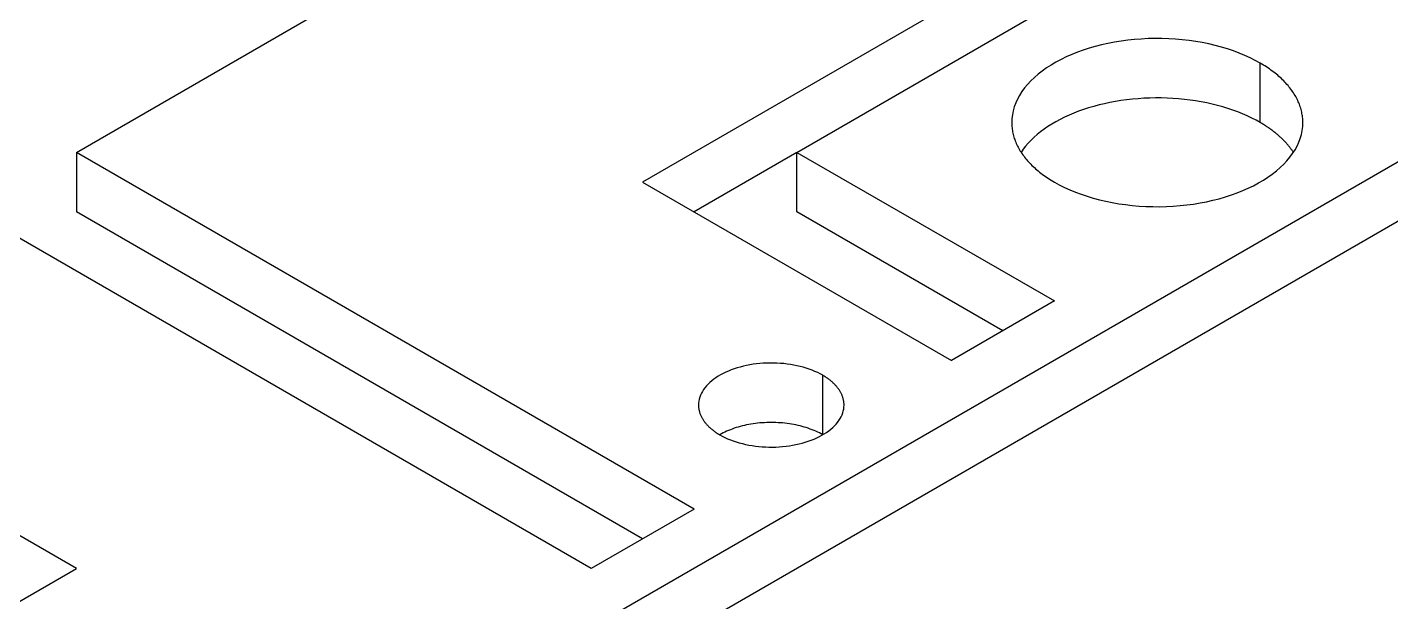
# Model space of a CAD drawing. Header units: millimetres. Extents: x 50 to 268, y 35 to 119.
# Drawn here: x 256.76 to 262.66, y 109.61 to 112.09 of the extents above; entities that cross this region are included whole.
import ezdxf

# ---------------------------------------------------------------- set-up
doc = ezdxf.new("R2010")
doc.units = ezdxf.units.MM
doc.header["$LTSCALE"] = 0.05
doc.layers.add('iso_model', color=7, linetype='Continuous', lineweight=25)

msp = doc.modelspace()

# ---------------------------------------------------------------- linework, layer by layer
at = {"layer": 'iso_model', "lineweight": 25}
for p, q in [((260.0935, 111.55), (265.5501, 114.7004)), ((268, 114.5718), (251.2962, 104.9279)), ((264.882, 114.5718), (259.4254, 111.4215)), ((268, 114.3146), (251.2962, 104.6708)), ((259.2027, 109.7499), (251.9859, 113.9164)), ((256.9755, 111.55), (259.5924, 113.0609)), ((262.098, 111.6786), (262.098, 111.9358)), ((256.9755, 111.55), (256.9755, 111.2929)), ((259.6481, 110.007), (256.9755, 111.55)), ((260.0935, 111.55), (259.6481, 111.2929)), ((260.0935, 111.55), (261.2071, 110.9071)), ((260.0935, 111.2929), (260.0935, 111.55)), ((259.4254, 111.4215), (260.7617, 110.65)), ((259.4254, 109.8784), (256.9755, 111.2929)), ((260.9844, 110.7785), (260.0935, 111.2929)), ((261.2071, 110.9071), (260.7617, 110.65)), ((256.9755, 109.7499), (255.4165, 110.65)), ((260.2049, 110.3285), (260.2049, 110.5857)), ((259.6481, 110.007), (259.2027, 109.7499)), ((251.5189, 106.5995), (256.9755, 109.7499))]:
    msp.add_line(p, q, dxfattribs=at)
for points in [[(262.098, 111.9358, 0), (262.0765, 111.9476, 0), (262.0541, 111.9589, 0), (262.0308, 111.9695, 0), (262.0066, 111.9794, 0), (261.9817, 111.9887, 0), (261.956, 111.9973, 0), (261.9297, 112.0052, 0), (261.9027, 112.0124, 0), (261.8752, 112.0188, 0), (261.8472, 112.0245, 0), (261.8188, 112.0294, 0), (261.79, 112.0336, 0), (261.7609, 112.0369, 0), (261.7315, 112.0395, 0), (261.702, 112.0412, 0), (261.6723, 112.0421, 0), (261.6427, 112.0423, 0), (261.613, 112.0416, 0), (261.5834, 112.0401, 0), (261.554, 112.0378, 0), (261.5248, 112.0348, 0), (261.4959, 112.0309, 0), (261.4673, 112.0262, 0), (261.4392, 112.0208, 0), (261.4115, 112.0146, 0), (261.3843, 112.0077, 0), (261.3578, 112, 0), (261.3319, 111.9917, 0), (261.3067, 111.9826, 0), (261.2823, 111.9729, 0), (261.2587, 111.9625, 0), (261.236, 111.9514, 0), (261.2142, 111.9398, 0), (261.1934, 111.9276, 0), (261.1736, 111.9148, 0), (261.1548, 111.9015, 0), (261.1372, 111.8878, 0), (261.1207, 111.8735, 0), (261.1054, 111.8588, 0), (261.0913, 111.8437, 0), (261.0784, 111.8283, 0), (261.0669, 111.8125, 0), (261.0566, 111.7964, 0), (261.0476, 111.7801, 0), (261.04, 111.7635, 0), (261.0338, 111.7468, 0), (261.0289, 111.7299, 0), (261.0254, 111.7129, 0), (261.0233, 111.6958, 0), (261.0226, 111.6786, 0)], [(262.2825, 111.6786, 0), (262.2824, 111.6843, 0), (262.2822, 111.6901, 0), (262.2818, 111.6958, 0), (262.2813, 111.7015, 0), (262.2806, 111.7072, 0), (262.2797, 111.7129, 0), (262.2787, 111.7185, 0), (262.2775, 111.7242, 0), (262.2762, 111.7299, 0), (262.2747, 111.7355, 0), (262.2731, 111.7412, 0), (262.2713, 111.7468, 0), (262.2694, 111.7524, 0), (262.2673, 111.758, 0), (262.2651, 111.7635, 0), (262.2627, 111.7691, 0), (262.2602, 111.7746, 0), (262.2575, 111.7801, 0), (262.2547, 111.7856, 0), (262.2517, 111.791, 0), (262.2485, 111.7964, 0), (262.2453, 111.8018, 0), (262.2418, 111.8072, 0), (262.2383, 111.8125, 0), (262.2345, 111.8178, 0), (262.2307, 111.8231, 0), (262.2267, 111.8283, 0), (262.2225, 111.8335, 0), (262.2183, 111.8386, 0), (262.2138, 111.8437, 0), (262.2093, 111.8488, 0), (262.2046, 111.8538, 0), (262.1997, 111.8588, 0), (262.1948, 111.8638, 0), (262.1897, 111.8687, 0), (262.1844, 111.8735, 0), (262.1791, 111.8783, 0), (262.1736, 111.8831, 0), (262.1679, 111.8878, 0), (262.1622, 111.8924, 0), (262.1563, 111.897, 0), (262.1503, 111.9015, 0), (262.1442, 111.906, 0), (262.1379, 111.9105, 0), (262.1316, 111.9148, 0), (262.1251, 111.9191, 0), (262.1185, 111.9234, 0), (262.1118, 111.9276, 0), (262.1049, 111.9317, 0), (262.098, 111.9358, 0)], [(262.098, 111.6786, 0), (262.0799, 111.6887, 0), (262.0611, 111.6983, 0), (262.0416, 111.7075, 0), (262.0216, 111.7162, 0), (262.0009, 111.7245, 0), (261.9797, 111.7323, 0), (261.9579, 111.7396, 0), (261.9357, 111.7463, 0), (261.9131, 111.7526, 0), (261.89, 111.7583, 0), (261.8665, 111.7635, 0), (261.8427, 111.7682, 0), (261.8186, 111.7723, 0), (261.7942, 111.7758, 0), (261.7696, 111.7788, 0), (261.7449, 111.7812, 0), (261.7199, 111.7831, 0), (261.6949, 111.7843, 0), (261.6698, 111.785, 0), (261.6447, 111.7851, 0), (261.6196, 111.7846, 0), (261.5945, 111.7836, 0), (261.5695, 111.782, 0), (261.5447, 111.7798, 0), (261.52, 111.777, 0), (261.4955, 111.7737, 0), (261.4713, 111.7698, 0), (261.4474, 111.7653, 0), (261.4238, 111.7603, 0), (261.4006, 111.7548, 0), (261.3778, 111.7487, 0), (261.3554, 111.7421, 0), (261.3335, 111.735, 0), (261.3121, 111.7274, 0), (261.2912, 111.7194, 0), (261.2709, 111.7108, 0), (261.2512, 111.7018, 0), (261.2322, 111.6923, 0), (261.2138, 111.6824, 0), (261.1961, 111.6721, 0), (261.1792, 111.6614, 0), (261.163, 111.6503, 0), (261.1475, 111.6388, 0), (261.1329, 111.627, 0), (261.1191, 111.6149, 0), (261.1062, 111.6025, 0), (261.0941, 111.5897, 0), (261.0829, 111.5768, 0), (261.0727, 111.5635, 0), (261.0633, 111.55, 0)], [(261.0226, 111.6786, 0), (261.0227, 111.6729, 0), (261.0229, 111.6672, 0), (261.0233, 111.6615, 0), (261.0239, 111.6558, 0), (261.0246, 111.6501, 0), (261.0254, 111.6444, 0), (261.0264, 111.6387, 0), (261.0276, 111.633, 0), (261.0289, 111.6274, 0), (261.0304, 111.6217, 0), (261.032, 111.6161, 0), (261.0338, 111.6105, 0), (261.0357, 111.6049, 0), (261.0378, 111.5993, 0), (261.04, 111.5937, 0), (261.0424, 111.5882, 0), (261.0449, 111.5827, 0), (261.0476, 111.5772, 0), (261.0505, 111.5717, 0), (261.0535, 111.5662, 0), (261.0566, 111.5608, 0), (261.0599, 111.5554, 0), (261.0633, 111.5501, 0), (261.0669, 111.5447, 0), (261.0706, 111.5394, 0), (261.0744, 111.5342, 0), (261.0784, 111.529, 0), (261.0826, 111.5238, 0), (261.0869, 111.5186, 0), (261.0913, 111.5135, 0), (261.0958, 111.5084, 0), (261.1005, 111.5034, 0), (261.1054, 111.4984, 0), (261.1103, 111.4935, 0), (261.1154, 111.4886, 0), (261.1207, 111.4838, 0), (261.1261, 111.479, 0), (261.1316, 111.4742, 0), (261.1372, 111.4695, 0), (261.1429, 111.4649, 0), (261.1488, 111.4603, 0), (261.1548, 111.4557, 0), (261.1609, 111.4512, 0), (261.1672, 111.4468, 0), (261.1736, 111.4424, 0), (261.18, 111.4381, 0), (261.1866, 111.4339, 0), (261.1934, 111.4297, 0), (261.2002, 111.4255, 0), (261.2071, 111.4215, 0)], [(261.2071, 111.4215, 0), (261.2286, 111.4096, 0), (261.251, 111.3984, 0), (261.2743, 111.3878, 0), (261.2985, 111.3778, 0), (261.3234, 111.3685, 0), (261.3491, 111.3599, 0), (261.3754, 111.352, 0), (261.4024, 111.3448, 0), (261.4299, 111.3384, 0), (261.4579, 111.3327, 0), (261.4863, 111.3278, 0), (261.5151, 111.3237, 0), (261.5443, 111.3204, 0), (261.5736, 111.3178, 0), (261.6031, 111.3161, 0), (261.6328, 111.3151, 0), (261.6625, 111.315, 0), (261.6921, 111.3157, 0), (261.7217, 111.3171, 0), (261.7511, 111.3194, 0), (261.7803, 111.3225, 0), (261.8092, 111.3264, 0), (261.8378, 111.331, 0), (261.8659, 111.3364, 0), (261.8936, 111.3426, 0), (261.9208, 111.3495, 0), (261.9473, 111.3572, 0), (261.9732, 111.3656, 0), (261.9984, 111.3747, 0), (262.0228, 111.3844, 0), (262.0464, 111.3948, 0), (262.0691, 111.4058, 0), (262.0909, 111.4175, 0), (262.1118, 111.4297, 0), (262.1316, 111.4424, 0), (262.1503, 111.4557, 0), (262.1679, 111.4695, 0), (262.1844, 111.4838, 0), (262.1997, 111.4984, 0), (262.2138, 111.5135, 0), (262.2267, 111.529, 0), (262.2383, 111.5447, 0), (262.2485, 111.5608, 0), (262.2575, 111.5772, 0), (262.2651, 111.5937, 0), (262.2713, 111.6105, 0), (262.2762, 111.6274, 0), (262.2797, 111.6444, 0), (262.2818, 111.6615, 0), (262.2825, 111.6786, 0)], [(262.2418, 111.55, 0), (262.2399, 111.5529, 0), (262.238, 111.5558, 0), (262.236, 111.5587, 0), (262.2339, 111.5615, 0), (262.2318, 111.5643, 0), (262.2297, 111.5672, 0), (262.2276, 111.57, 0), (262.2254, 111.5728, 0), (262.2231, 111.5756, 0), (262.2208, 111.5784, 0), (262.2185, 111.5812, 0), (262.2161, 111.5839, 0), (262.2137, 111.5867, 0), (262.2113, 111.5894, 0), (262.2088, 111.5922, 0), (262.2063, 111.5949, 0), (262.2037, 111.5976, 0), (262.2011, 111.6003, 0), (262.1984, 111.603, 0), (262.1958, 111.6056, 0), (262.193, 111.6083, 0), (262.1903, 111.6109, 0), (262.1875, 111.6135, 0), (262.1846, 111.6162, 0), (262.1818, 111.6188, 0), (262.1788, 111.6213, 0), (262.1759, 111.6239, 0), (262.1729, 111.6265, 0), (262.1699, 111.629, 0), (262.1668, 111.6315, 0), (262.1637, 111.634, 0), (262.1605, 111.6365, 0), (262.1574, 111.639, 0), (262.1542, 111.6415, 0), (262.1509, 111.6439, 0), (262.1476, 111.6464, 0), (262.1443, 111.6488, 0), (262.1409, 111.6512, 0), (262.1376, 111.6536, 0), (262.1341, 111.6559, 0), (262.1307, 111.6583, 0), (262.1272, 111.6606, 0), (262.1236, 111.6629, 0), (262.1201, 111.6652, 0), (262.1165, 111.6675, 0), (262.1128, 111.6698, 0), (262.1092, 111.672, 0), (262.1055, 111.6742, 0), (262.1018, 111.6764, 0), (262.098, 111.6786, 0)], [(260.2049, 110.5857, 0), (260.1942, 110.5916, 0), (260.183, 110.5972, 0), (260.1713, 110.6025, 0), (260.1592, 110.6075, 0), (260.1468, 110.6121, 0), (260.1339, 110.6164, 0), (260.1208, 110.6204, 0), (260.1073, 110.624, 0), (260.0935, 110.6272, 0), (260.0795, 110.63, 0), (260.0653, 110.6325, 0), (260.0509, 110.6345, 0), (260.0363, 110.6362, 0), (260.0217, 110.6375, 0), (260.0069, 110.6384, 0), (259.9921, 110.6388, 0), (259.9772, 110.6389, 0), (259.9624, 110.6386, 0), (259.9476, 110.6378, 0), (259.9329, 110.6367, 0), (259.9183, 110.6351, 0), (259.9039, 110.6332, 0), (259.8896, 110.6309, 0), (259.8755, 110.6282, 0), (259.8616, 110.6251, 0), (259.8481, 110.6216, 0), (259.8348, 110.6178, 0), (259.8218, 110.6136, 0), (259.8093, 110.6091, 0), (259.797, 110.6042, 0), (259.7853, 110.599, 0), (259.7739, 110.5935, 0), (259.763, 110.5877, 0), (259.7526, 110.5816, 0), (259.7427, 110.5752, 0), (259.7333, 110.5685, 0), (259.7245, 110.5616, 0), (259.7162, 110.5545, 0), (259.7086, 110.5472, 0), (259.7015, 110.5396, 0), (259.6951, 110.5319, 0), (259.6893, 110.524, 0), (259.6842, 110.516, 0), (259.6797, 110.5078, 0), (259.6759, 110.4995, 0), (259.6728, 110.4911, 0), (259.6704, 110.4827, 0), (259.6686, 110.4742, 0), (259.6676, 110.4656, 0), (259.6672, 110.4571, 0)], [(260.2972, 110.4571, 0), (260.2971, 110.4599, 0), (260.297, 110.4628, 0), (260.2968, 110.4656, 0), (260.2965, 110.4685, 0), (260.2962, 110.4713, 0), (260.2958, 110.4742, 0), (260.2953, 110.477, 0), (260.2947, 110.4799, 0), (260.294, 110.4827, 0), (260.2933, 110.4855, 0), (260.2925, 110.4883, 0), (260.2916, 110.4911, 0), (260.2906, 110.494, 0), (260.2896, 110.4967, 0), (260.2884, 110.4995, 0), (260.2873, 110.5023, 0), (260.286, 110.5051, 0), (260.2846, 110.5078, 0), (260.2832, 110.5105, 0), (260.2817, 110.5133, 0), (260.2802, 110.516, 0), (260.2785, 110.5187, 0), (260.2768, 110.5214, 0), (260.275, 110.524, 0), (260.2732, 110.5267, 0), (260.2712, 110.5293, 0), (260.2692, 110.5319, 0), (260.2672, 110.5345, 0), (260.265, 110.5371, 0), (260.2628, 110.5396, 0), (260.2605, 110.5422, 0), (260.2582, 110.5447, 0), (260.2558, 110.5472, 0), (260.2533, 110.5496, 0), (260.2507, 110.5521, 0), (260.2481, 110.5545, 0), (260.2454, 110.5569, 0), (260.2427, 110.5593, 0), (260.2399, 110.5616, 0), (260.237, 110.564, 0), (260.2341, 110.5663, 0), (260.2311, 110.5685, 0), (260.228, 110.5708, 0), (260.2249, 110.573, 0), (260.2217, 110.5752, 0), (260.2184, 110.5773, 0), (260.2151, 110.5795, 0), (260.2118, 110.5816, 0), (260.2084, 110.5836, 0), (260.2049, 110.5857, 0)], [(259.6672, 110.4571, 0), (259.6673, 110.4542, 0), (259.6674, 110.4514, 0), (259.6676, 110.4485, 0), (259.6678, 110.4457, 0), (259.6682, 110.4428, 0), (259.6686, 110.44, 0), (259.6691, 110.4371, 0), (259.6697, 110.4343, 0), (259.6704, 110.4315, 0), (259.6711, 110.4286, 0), (259.6719, 110.4258, 0), (259.6728, 110.423, 0), (259.6738, 110.4202, 0), (259.6748, 110.4174, 0), (259.6759, 110.4146, 0), (259.6771, 110.4119, 0), (259.6784, 110.4091, 0), (259.6797, 110.4063, 0), (259.6811, 110.4036, 0), (259.6826, 110.4009, 0), (259.6842, 110.3982, 0), (259.6858, 110.3955, 0), (259.6875, 110.3928, 0), (259.6893, 110.3901, 0), (259.6912, 110.3875, 0), (259.6931, 110.3849, 0), (259.6951, 110.3822, 0), (259.6972, 110.3796, 0), (259.6993, 110.3771, 0), (259.7015, 110.3745, 0), (259.7038, 110.372, 0), (259.7062, 110.3695, 0), (259.7086, 110.367, 0), (259.7111, 110.3645, 0), (259.7136, 110.3621, 0), (259.7162, 110.3596, 0), (259.7189, 110.3572, 0), (259.7217, 110.3549, 0), (259.7245, 110.3525, 0), (259.7274, 110.3502, 0), (259.7303, 110.3479, 0), (259.7333, 110.3456, 0), (259.7364, 110.3434, 0), (259.7395, 110.3412, 0), (259.7427, 110.339, 0), (259.7459, 110.3368, 0), (259.7492, 110.3347, 0), (259.7526, 110.3326, 0), (259.756, 110.3305, 0), (259.7595, 110.3285, 0)], [(259.7595, 110.3285, 0), (259.7702, 110.3226, 0), (259.7814, 110.317, 0), (259.7931, 110.3117, 0), (259.8051, 110.3067, 0), (259.8176, 110.302, 0), (259.8304, 110.2977, 0), (259.8436, 110.2938, 0), (259.8571, 110.2902, 0), (259.8708, 110.287, 0), (259.8849, 110.2841, 0), (259.8991, 110.2817, 0), (259.9135, 110.2796, 0), (259.928, 110.2779, 0), (259.9427, 110.2767, 0), (259.9575, 110.2758, 0), (259.9723, 110.2753, 0), (259.9871, 110.2753, 0), (260.002, 110.2756, 0), (260.0167, 110.2763, 0), (260.0315, 110.2775, 0), (260.0461, 110.279, 0), (260.0605, 110.2809, 0), (260.0748, 110.2833, 0), (260.0889, 110.286, 0), (260.1027, 110.2891, 0), (260.1163, 110.2925, 0), (260.1296, 110.2964, 0), (260.1425, 110.3006, 0), (260.1551, 110.3051, 0), (260.1673, 110.31, 0), (260.1791, 110.3152, 0), (260.1905, 110.3207, 0), (260.2014, 110.3265, 0), (260.2118, 110.3326, 0), (260.2217, 110.339, 0), (260.2311, 110.3456, 0), (260.2399, 110.3525, 0), (260.2481, 110.3596, 0), (260.2558, 110.367, 0), (260.2628, 110.3745, 0), (260.2692, 110.3822, 0), (260.275, 110.3901, 0), (260.2802, 110.3982, 0), (260.2846, 110.4063, 0), (260.2884, 110.4146, 0), (260.2916, 110.423, 0), (260.294, 110.4315, 0), (260.2958, 110.44, 0), (260.2968, 110.4485, 0), (260.2972, 110.4571, 0)], [(260.2049, 110.3285, 0), (260.1978, 110.3325, 0), (260.1905, 110.3363, 0), (260.183, 110.34, 0), (260.1752, 110.3436, 0), (260.1673, 110.347, 0), (260.1592, 110.3503, 0), (260.151, 110.3534, 0), (260.1425, 110.3564, 0), (260.1339, 110.3593, 0), (260.1252, 110.3619, 0), (260.1163, 110.3644, 0), (260.1073, 110.3668, 0), (260.0981, 110.369, 0), (260.0889, 110.371, 0), (260.0795, 110.3728, 0), (260.0701, 110.3745, 0), (260.0605, 110.376, 0), (260.0509, 110.3774, 0), (260.0412, 110.3785, 0), (260.0315, 110.3795, 0), (260.0217, 110.3803, 0), (260.0118, 110.3809, 0), (260.002, 110.3814, 0), (259.9921, 110.3817, 0), (259.9822, 110.3817, 0), (259.9723, 110.3817, 0), (259.9624, 110.3814, 0), (259.9525, 110.3809, 0), (259.9427, 110.3803, 0), (259.9329, 110.3795, 0), (259.9232, 110.3785, 0), (259.9135, 110.3774, 0), (259.9039, 110.376, 0), (259.8943, 110.3745, 0), (259.8849, 110.3728, 0), (259.8755, 110.371, 0), (259.8662, 110.369, 0), (259.8571, 110.3668, 0), (259.8481, 110.3644, 0), (259.8392, 110.3619, 0), (259.8304, 110.3593, 0), (259.8218, 110.3564, 0), (259.8134, 110.3534, 0), (259.8051, 110.3503, 0), (259.797, 110.347, 0), (259.7891, 110.3436, 0), (259.7814, 110.34, 0), (259.7739, 110.3363, 0), (259.7666, 110.3325, 0), (259.7595, 110.3285, 0)]]:
    msp.add_polyline3d(points, dxfattribs=at)

doc.saveas('drawing.dxf')
